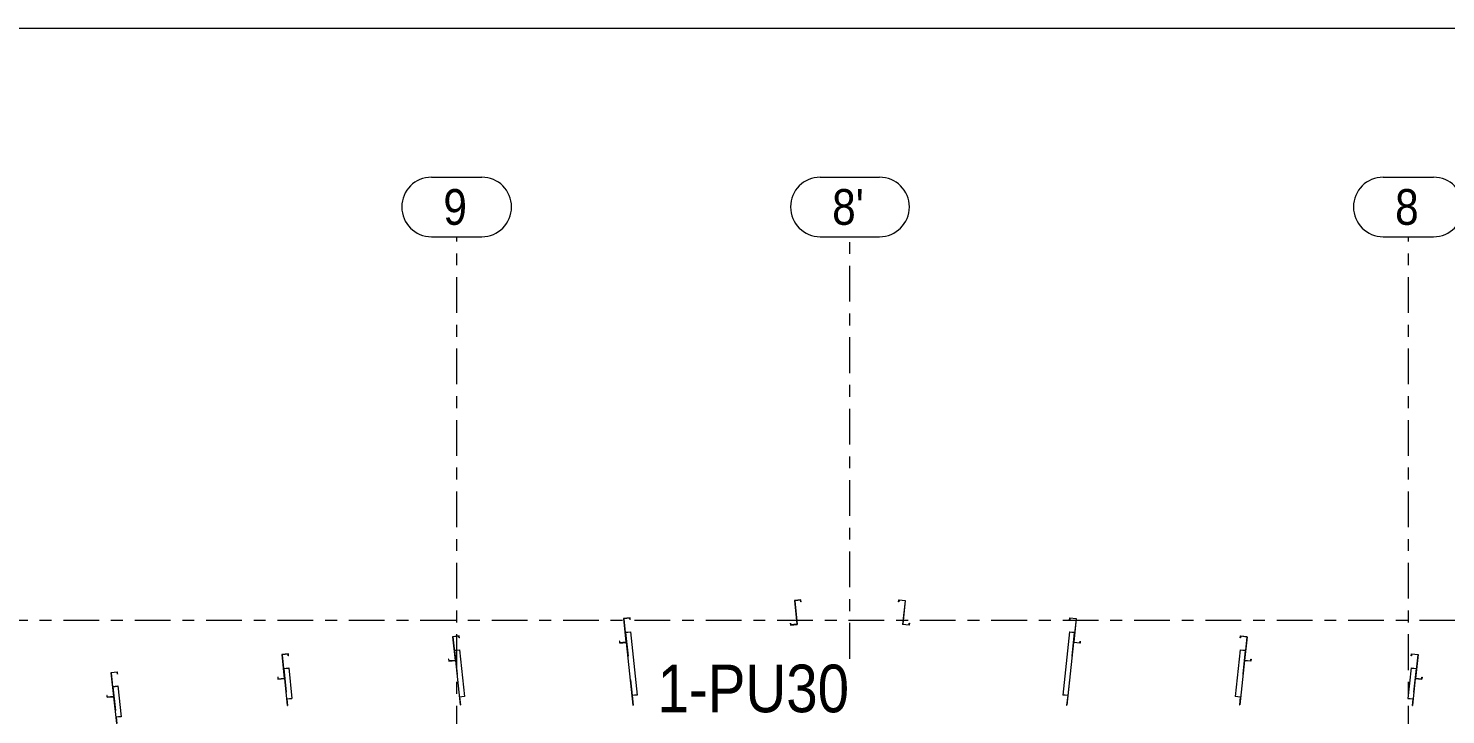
# Model space of a CAD drawing. Header units: millimetres. Extents: x -49 to 1122, y -181 to 639.
# Drawn here: x 227.1 to 346.2, y 581.2 to 638.8 of the extents above; entities that cross this region are included whole.
import ezdxf

# ---------------------------------------------------------------- set-up
doc = ezdxf.new("R2010")
doc.units = ezdxf.units.MM
for name, pattern in [('XKITLINE00', [0]), ('XKITLINE02', [4, 2, -2]), ('XKITLINE03', [6, 3, -1, 1, -1])]:
    doc.linetypes.add(name, pattern=pattern)
for name, color, linetype, lineweight in [('DrawingSheet', 5, 'Continuous', 0), ('Part', 2, 'Continuous', 0), ('PartMark', 7, 'Continuous', 0), ('S-grid', 1, 'Continuous', 0)]:
    doc.layers.add(name, color=color, linetype=linetype, lineweight=lineweight)
doc.styles.add('ARIAL', font='ARIAL.TTF')

# ---------------------------------------------------------------- blocks, each defined once
blk = doc.blocks.new('*A304')
at = {"layer": 'Part'}
blk.add_hatch(color=3, dxfattribs=at).paths.add_polyline_path([(301.08, 588.72), (301.09, 588.86), (301.11, 588.86), (301.1, 588.7), (300.54, 588.76), (300.75, 590.75), (300.24, 590.8), (300.22, 590.65), (300.2, 590.66), (300.22, 590.82), (300.77, 590.76), (300.56, 588.77)], flags=17)
blk = doc.blocks.new('*A306')
at = {"layer": 'Part'}
blk.add_hatch(color=3, dxfattribs=at).paths.add_polyline_path([(344.17, 584.17), (344.19, 584.32), (344.21, 584.32), (344.19, 584.15), (343.64, 584.21), (343.85, 586.2), (343.33, 586.26), (343.32, 586.11), (343.3, 586.11), (343.32, 586.28), (343.87, 586.22), (343.66, 584.23)], flags=17)
blk = doc.blocks.new('*A307')
at = {"layer": 'Part'}
blk.add_hatch(color=3, dxfattribs=at).paths.add_polyline_path([(329.81, 585.69), (329.82, 585.83), (329.84, 585.83), (329.82, 585.67), (329.27, 585.73), (329.48, 587.72), (328.97, 587.77), (328.95, 587.62), (328.93, 587.63), (328.95, 587.79), (329.5, 587.73), (329.29, 585.74)], flags=17)
blk = doc.blocks.new('*A308')
at = {"layer": 'Part'}
blk.add_hatch(color=3, dxfattribs=at).paths.add_polyline_path([(315.44, 587.2), (315.46, 587.35), (315.48, 587.35), (315.46, 587.18), (314.91, 587.24), (315.12, 589.23), (314.6, 589.29), (314.59, 589.14), (314.57, 589.14), (314.59, 589.31), (315.14, 589.25), (314.93, 587.26)], flags=17)
blk = doc.blocks.new('*A309')
at = {"layer": 'Part'}
blk.add_hatch(color=3, dxfattribs=at).paths.add_polyline_path([(291.45, 590.76), (292, 590.82), (292.02, 590.66), (292, 590.65), (291.98, 590.8), (291.47, 590.75), (291.68, 588.76), (291.13, 588.7), (291.11, 588.86), (291.13, 588.86), (291.14, 588.72), (291.66, 588.77)], flags=17)
blk = doc.blocks.new('*A312')
at = {"layer": 'Part'}
blk.add_hatch(color=3, dxfattribs=at).paths.add_polyline_path([(233.99, 584.7), (234.54, 584.76), (234.56, 584.6), (234.54, 584.59), (234.52, 584.74), (234.01, 584.69), (234.22, 582.69), (233.67, 582.64), (233.65, 582.8), (233.67, 582.8), (233.69, 582.66), (234.2, 582.71)], flags=17)
blk = doc.blocks.new('*A313')
at = {"layer": 'Part'}
blk.add_hatch(color=3, dxfattribs=at).paths.add_polyline_path([(248.35, 586.22), (248.91, 586.28), (248.92, 586.11), (248.9, 586.11), (248.89, 586.26), (248.38, 586.2), (248.59, 584.21), (248.03, 584.15), (248.02, 584.32), (248.04, 584.32), (248.05, 584.17), (248.56, 584.23)], flags=17)
blk = doc.blocks.new('*A314')
at = {"layer": 'Part'}
blk.add_hatch(color=3, dxfattribs=at).paths.add_polyline_path([(262.72, 587.73), (263.27, 587.79), (263.29, 587.63), (263.27, 587.62), (263.25, 587.77), (262.74, 587.72), (262.95, 585.73), (262.4, 585.67), (262.38, 585.83), (262.4, 585.83), (262.42, 585.69), (262.93, 585.74)], flags=17)
blk = doc.blocks.new('*A315')
at = {"layer": 'Part'}
blk.add_hatch(color=3, dxfattribs=at).paths.add_polyline_path([(277.08, 589.25), (277.64, 589.31), (277.65, 589.14), (277.63, 589.14), (277.62, 589.29), (277.1, 589.23), (277.31, 587.24), (276.76, 587.18), (276.74, 587.35), (276.76, 587.35), (276.78, 587.2), (277.29, 587.26)], flags=17)
blk = doc.blocks.new('*A370')
at = {"layer": 'Part'}
blk.add_hatch(color=3, dxfattribs=at).paths.add_polyline_path([(248.76, 582.51), (249.21, 582.55), (249.21, 582.53), (248.79, 582.48), (248.85, 581.95), (248.82, 581.95)], flags=17)
blk = doc.blocks.new('*A371')
at = {"layer": 'Part'}
blk.add_hatch(color=3, dxfattribs=at).paths.add_polyline_path([(277.78, 582.83), (278.22, 582.88), (278.23, 582.83), (277.81, 582.79), (277.89, 581.97), (277.87, 581.97)], flags=17)
blk = doc.blocks.new('*A372')
at = {"layer": 'Part'}
blk.add_hatch(color=3, dxfattribs=at).paths.add_polyline_path([(263.27, 582.69), (263.71, 582.74), (263.72, 582.71), (263.3, 582.66), (263.37, 582), (263.34, 582)], flags=17)
blk = doc.blocks.new('*A373')
at = {"layer": 'Part'}
blk.add_hatch(color=3, dxfattribs=at).paths.add_polyline_path([(314, 582.83), (314, 582.88), (314.44, 582.83), (314.35, 581.97), (314.33, 581.97), (314.42, 582.79)], flags=17)
blk = doc.blocks.new('*A374')
at = {"layer": 'Part'}
blk.add_hatch(color=3, dxfattribs=at).paths.add_polyline_path([(328.51, 582.71), (328.51, 582.74), (328.95, 582.69), (328.88, 582), (328.86, 582), (328.93, 582.66)], flags=17)
blk = doc.blocks.new('*A375')
at = {"layer": 'Part'}
blk.add_hatch(color=3, dxfattribs=at).paths.add_polyline_path([(343.01, 582.53), (343.02, 582.55), (343.46, 582.51), (343.4, 581.95), (343.38, 581.95), (343.43, 582.48)], flags=17)
blk = doc.blocks.new('*A430')
at = {"layer": 'DrawingSheet', "color": 5, "linetype": 'XKITLINE00', "lineweight": 0}
blk.add_line((1122.26, 638.83), (-46.74, 638.83), dxfattribs=at)
blk = doc.blocks.new('*A1699')
at = {"layer": 'S-grid', "color": 1, "linetype": 'XKITLINE03', "lineweight": 0}
blk.add_line((-10, 589.11), (1095.78, 589.11), dxfattribs=at)
blk = doc.blocks.new('*A1702')
at = {"layer": 'S-grid', "color": 1, "linetype": 'XKITLINE03', "lineweight": 0}
blk.add_line((-10, 589.11), (1096.06, 589.11), dxfattribs=at)
blk = doc.blocks.new('*A1746')
at = {"layer": 'Part', "color": 2, "linetype": 'XKITLINE00', "lineweight": 0}
for p, q in [((300.2, 590.66), (300.22, 590.82)), ((300.22, 590.65), (300.2, 590.66)), ((300.22, 590.82), (300.77, 590.76)), ((300.24, 590.8), (300.22, 590.65)), ((300.75, 590.75), (300.24, 590.8)), ((300.75, 590.75), (300.54, 588.76)), ((300.77, 590.76), (300.56, 588.77)), ((301.1, 588.7), (300.54, 588.76)), ((300.56, 588.77), (301.08, 588.72)), ((301.08, 588.72), (301.09, 588.86)), ((301.09, 588.86), (301.11, 588.86)), ((301.11, 588.86), (301.1, 588.7))]:
    blk.add_line(p, q, dxfattribs=at)
blk = doc.blocks.new('*A1748')
at = {"layer": 'Part', "color": 2, "linetype": 'XKITLINE00', "lineweight": 0}
for p, q in [((343.3, 586.11), (343.32, 586.28)), ((343.32, 586.28), (343.87, 586.22)), ((343.33, 586.26), (343.32, 586.11)), ((343.85, 586.2), (343.33, 586.26)), ((343.85, 586.2), (343.64, 584.21)), ((343.87, 586.22), (343.66, 584.23)), ((343.32, 586.11), (343.3, 586.11)), ((344.19, 584.15), (343.64, 584.21)), ((343.66, 584.23), (344.17, 584.17)), ((344.17, 584.17), (344.19, 584.32)), ((344.19, 584.32), (344.21, 584.32)), ((344.21, 584.32), (344.19, 584.15))]:
    blk.add_line(p, q, dxfattribs=at)
blk = doc.blocks.new('*A1749')
at = {"layer": 'Part', "color": 2, "linetype": 'XKITLINE00', "lineweight": 0}
for p, q in [((328.93, 587.63), (328.95, 587.79)), ((328.95, 587.62), (328.93, 587.63)), ((328.95, 587.79), (329.5, 587.73)), ((328.97, 587.77), (328.95, 587.62)), ((329.48, 587.72), (328.97, 587.77)), ((329.48, 587.72), (329.27, 585.73)), ((329.5, 587.73), (329.29, 585.74)), ((329.82, 585.67), (329.27, 585.73)), ((329.29, 585.74), (329.81, 585.69)), ((329.81, 585.69), (329.82, 585.83)), ((329.82, 585.83), (329.84, 585.83)), ((329.84, 585.83), (329.82, 585.67))]:
    blk.add_line(p, q, dxfattribs=at)
blk = doc.blocks.new('*A1750')
at = {"layer": 'Part', "color": 2, "linetype": 'XKITLINE00', "lineweight": 0}
for p, q in [((314.57, 589.14), (314.59, 589.31)), ((314.59, 589.14), (314.57, 589.14)), ((314.59, 589.31), (315.14, 589.25)), ((314.6, 589.29), (314.59, 589.14)), ((315.12, 589.23), (314.6, 589.29)), ((315.12, 589.23), (314.91, 587.24)), ((315.14, 589.25), (314.93, 587.26)), ((315.44, 587.2), (315.46, 587.35)), ((315.46, 587.35), (315.48, 587.35)), ((315.48, 587.35), (315.46, 587.18)), ((315.46, 587.18), (314.91, 587.24)), ((314.93, 587.26), (315.44, 587.2))]:
    blk.add_line(p, q, dxfattribs=at)
blk = doc.blocks.new('*A1751')
at = {"layer": 'Part', "color": 2, "linetype": 'XKITLINE00', "lineweight": 0}
for p, q in [((292, 590.82), (291.45, 590.76)), ((291.45, 590.76), (291.66, 588.77)), ((291.98, 590.8), (291.47, 590.75)), ((291.47, 590.75), (291.68, 588.76)), ((292, 590.65), (291.98, 590.8)), ((292.02, 590.66), (292, 590.82)), ((292.02, 590.66), (292, 590.65)), ((291.13, 588.86), (291.11, 588.86)), ((291.11, 588.86), (291.13, 588.7)), ((291.14, 588.72), (291.13, 588.86)), ((291.13, 588.7), (291.68, 588.76)), ((291.66, 588.77), (291.14, 588.72))]:
    blk.add_line(p, q, dxfattribs=at)
blk = doc.blocks.new('*A1754')
at = {"layer": 'Part', "color": 2, "linetype": 'XKITLINE00', "lineweight": 0}
for p, q in [((234.54, 584.76), (233.99, 584.7)), ((233.99, 584.7), (234.2, 582.71)), ((234.52, 584.74), (234.01, 584.69)), ((234.01, 584.69), (234.22, 582.69)), ((234.54, 584.59), (234.52, 584.74)), ((234.56, 584.6), (234.54, 584.76)), ((234.56, 584.6), (234.54, 584.59)), ((233.67, 582.8), (233.65, 582.8)), ((233.65, 582.8), (233.67, 582.64)), ((233.69, 582.66), (233.67, 582.8)), ((233.67, 582.64), (234.22, 582.69)), ((234.2, 582.71), (233.69, 582.66))]:
    blk.add_line(p, q, dxfattribs=at)
blk = doc.blocks.new('*A1755')
at = {"layer": 'Part', "color": 2, "linetype": 'XKITLINE00', "lineweight": 0}
for p, q in [((248.91, 586.28), (248.35, 586.22)), ((248.35, 586.22), (248.56, 584.23)), ((248.89, 586.26), (248.38, 586.2)), ((248.38, 586.2), (248.59, 584.21)), ((248.9, 586.11), (248.89, 586.26)), ((248.92, 586.11), (248.91, 586.28)), ((248.92, 586.11), (248.9, 586.11)), ((248.04, 584.32), (248.02, 584.32)), ((248.02, 584.32), (248.03, 584.15)), ((248.03, 584.15), (248.59, 584.21)), ((248.05, 584.17), (248.04, 584.32)), ((248.56, 584.23), (248.05, 584.17))]:
    blk.add_line(p, q, dxfattribs=at)
blk = doc.blocks.new('*A1756')
at = {"layer": 'Part', "color": 2, "linetype": 'XKITLINE00', "lineweight": 0}
for p, q in [((263.27, 587.79), (262.72, 587.73)), ((262.72, 587.73), (262.93, 585.74)), ((263.25, 587.77), (262.74, 587.72)), ((262.74, 587.72), (262.95, 585.73)), ((263.27, 587.62), (263.25, 587.77)), ((263.29, 587.63), (263.27, 587.79)), ((263.29, 587.63), (263.27, 587.62)), ((262.4, 585.83), (262.38, 585.83)), ((262.38, 585.83), (262.4, 585.67)), ((262.42, 585.69), (262.4, 585.83)), ((262.4, 585.67), (262.95, 585.73)), ((262.93, 585.74), (262.42, 585.69))]:
    blk.add_line(p, q, dxfattribs=at)
blk = doc.blocks.new('*A1757')
at = {"layer": 'Part', "color": 2, "linetype": 'XKITLINE00', "lineweight": 0}
for p, q in [((277.64, 589.31), (277.08, 589.25)), ((277.08, 589.25), (277.29, 587.26)), ((277.62, 589.29), (277.1, 589.23)), ((277.1, 589.23), (277.31, 587.24)), ((277.63, 589.14), (277.62, 589.29)), ((277.65, 589.14), (277.63, 589.14)), ((277.65, 589.14), (277.64, 589.31)), ((276.76, 587.35), (276.74, 587.35)), ((276.74, 587.35), (276.76, 587.18)), ((276.78, 587.2), (276.76, 587.35)), ((276.76, 587.18), (277.31, 587.24)), ((277.29, 587.26), (276.78, 587.2))]:
    blk.add_line(p, q, dxfattribs=at)
blk = doc.blocks.new('*A1821')
at = {"layer": 'Part', "color": 2, "linetype": 'XKITLINE00', "lineweight": 0}
for p, q in [((234.13, 583.55), (234.57, 583.59)), ((234.22, 582.69), (234.46, 580.43)), ((234.57, 583.59), (234.85, 581.01)), ((234.4, 580.99), (234.84, 581.04)), ((234.85, 581.01), (234.43, 580.97)), ((234.43, 580.97), (234.48, 580.43)), ((234.46, 580.43), (234.48, 580.43))]:
    blk.add_line(p, q, dxfattribs=at)
at = {"layer": 'Part', "color": 7, "linetype": 'XKITLINE02', "lineweight": 0}
for p, q in [((234.13, 583.55), (234.22, 582.69)), ((234.15, 583.53), (234.57, 583.58)), ((234.15, 583.53), (234.43, 580.97)), ((234.17, 583.2), (234.19, 583.2))]:
    blk.add_line(p, q, dxfattribs=at)
blk = doc.blocks.new('*A1936')
at = {"layer": 'S-grid', "color": 1, "linetype": 'XKITLINE03', "lineweight": 0}
blk.add_line((296.11, 585.88), (296.11, 621.33), dxfattribs=at)
at = {"layer": 'S-grid', "color": 3, "style": 'ARIAL', "width": 0.85}
blk.add_text("8'", height=3, dxfattribs=at).set_placement((294.62, 622.33))
blk = doc.blocks.new('*A1939')
at = {"layer": 'S-grid', "color": 1, "linetype": 'XKITLINE03', "lineweight": 0}
blk.add_line((343.06, 548.93), (343.06, 621.33), dxfattribs=at)
at = {"layer": 'S-grid', "color": 3, "style": 'ARIAL', "width": 0.85}
blk.add_text('8', height=3, dxfattribs=at).set_placement((341.94, 622.33))
blk = doc.blocks.new('*A1940')
at = {"layer": 'S-grid', "color": 1, "linetype": 'XKITLINE03', "lineweight": 0}
blk.add_line((263.06, 548.93), (263.06, 621.33), dxfattribs=at)
at = {"layer": 'S-grid', "color": 3, "style": 'ARIAL', "width": 0.85}
blk.add_text('9', height=3, dxfattribs=at).set_placement((261.94, 622.33))
blk = doc.blocks.new('*A2043')
at = {"layer": 'Part', "color": 2, "linetype": 'XKITLINE00', "lineweight": 0}
for p, q in [((248.5, 585.06), (248.94, 585.11)), ((248.94, 585.11), (249.21, 582.53)), ((248.59, 584.21), (248.82, 581.95)), ((248.76, 582.51), (249.21, 582.55)), ((249.21, 582.53), (248.79, 582.48)), ((248.79, 582.48), (248.85, 581.95)), ((248.82, 581.95), (248.85, 581.95))]:
    blk.add_line(p, q, dxfattribs=at)
at = {"layer": 'Part', "color": 7, "linetype": 'XKITLINE02', "lineweight": 0}
for p, q in [((248.5, 585.06), (248.59, 584.21)), ((248.52, 585.05), (248.94, 585.09)), ((248.52, 585.05), (248.79, 582.48)), ((248.53, 584.71), (248.55, 584.72))]:
    blk.add_line(p, q, dxfattribs=at)
blk = doc.blocks.new('*A2044')
at = {"layer": 'Part', "color": 2, "linetype": 'XKITLINE00', "lineweight": 0}
for p, q in [((277.22, 588.1), (277.67, 588.15)), ((277.67, 588.15), (278.23, 582.83)), ((277.31, 587.24), (277.87, 581.97)), ((277.78, 582.83), (278.22, 582.88)), ((278.23, 582.83), (277.81, 582.79)), ((277.81, 582.79), (277.89, 581.97)), ((277.87, 581.97), (277.89, 581.97))]:
    blk.add_line(p, q, dxfattribs=at)
at = {"layer": 'Part', "color": 7, "linetype": 'XKITLINE02', "lineweight": 0}
for p, q in [((277.22, 588.1), (277.31, 587.24)), ((277.25, 587.87), (277.22, 588.1)), ((277.25, 588.09), (277.67, 588.13)), ((277.25, 588.09), (277.81, 582.79)), ((277.27, 587.87), (277.25, 587.87))]:
    blk.add_line(p, q, dxfattribs=at)
blk = doc.blocks.new('*A2045')
at = {"layer": 'Part', "color": 2, "linetype": 'XKITLINE00', "lineweight": 0}
for p, q in [((262.86, 586.59), (263.3, 586.63)), ((263.3, 586.63), (263.72, 582.71)), ((262.95, 585.73), (263.34, 582)), ((263.27, 582.69), (263.71, 582.74)), ((263.72, 582.71), (263.3, 582.66)), ((263.3, 582.66), (263.37, 582)), ((263.34, 582), (263.37, 582))]:
    blk.add_line(p, q, dxfattribs=at)
at = {"layer": 'Part', "color": 7, "linetype": 'XKITLINE02', "lineweight": 0}
for p, q in [((262.86, 586.59), (262.95, 585.73)), ((262.88, 586.58), (263.3, 586.62)), ((262.88, 586.58), (263.3, 582.66)), ((262.89, 586.31), (262.91, 586.31))]:
    blk.add_line(p, q, dxfattribs=at)
blk = doc.blocks.new('*A2058')
at = {"layer": 'Part', "color": 2, "linetype": 'XKITLINE00', "lineweight": 0}
for p, q in [((314.56, 588.15), (314, 582.83)), ((314.56, 588.15), (315, 588.1)), ((314.91, 587.24), (314.35, 581.97)), ((314, 582.88), (314.44, 582.83)), ((314.42, 582.79), (314, 582.83)), ((314.42, 582.79), (314.33, 581.97)), ((314.33, 581.97), (314.35, 581.97))]:
    blk.add_line(p, q, dxfattribs=at)
at = {"layer": 'Part', "color": 7, "linetype": 'XKITLINE02', "lineweight": 0}
for p, q in [((314.97, 588.09), (314.42, 582.79)), ((314.55, 588.13), (314.97, 588.09)), ((315, 588.1), (314.91, 587.24)), ((314.95, 587.87), (314.97, 587.87))]:
    blk.add_line(p, q, dxfattribs=at)
blk = doc.blocks.new('*A2069')
at = {"layer": 'Part', "color": 2, "linetype": 'XKITLINE00', "lineweight": 0}
for p, q in [((328.92, 586.63), (328.51, 582.71)), ((328.92, 586.63), (329.36, 586.59)), ((329.27, 585.73), (328.88, 582)), ((328.51, 582.74), (328.95, 582.69)), ((328.93, 582.66), (328.51, 582.71)), ((328.93, 582.66), (328.86, 582)), ((328.86, 582), (328.88, 582))]:
    blk.add_line(p, q, dxfattribs=at)
at = {"layer": 'Part', "color": 7, "linetype": 'XKITLINE02', "lineweight": 0}
for p, q in [((328.92, 586.62), (329.34, 586.58)), ((329.34, 586.58), (328.93, 582.66)), ((329.36, 586.59), (329.27, 585.73)), ((329.31, 586.31), (329.33, 586.31))]:
    blk.add_line(p, q, dxfattribs=at)
blk = doc.blocks.new('*A2074')
at = {"layer": 'Part', "color": 2, "linetype": 'XKITLINE00', "lineweight": 0}
for p, q in [((343.28, 585.11), (343.01, 582.53)), ((343.28, 585.11), (343.73, 585.06)), ((343.64, 584.21), (343.4, 581.95)), ((343.43, 582.48), (343.01, 582.53)), ((343.02, 582.55), (343.46, 582.51)), ((343.43, 582.48), (343.38, 581.95)), ((343.38, 581.95), (343.4, 581.95))]:
    blk.add_line(p, q, dxfattribs=at)
at = {"layer": 'Part', "color": 7, "linetype": 'XKITLINE02', "lineweight": 0}
for p, q in [((343.28, 585.09), (343.7, 585.05)), ((343.7, 585.05), (343.43, 582.48)), ((343.73, 585.06), (343.64, 584.21)), ((343.67, 584.72), (343.69, 584.71))]:
    blk.add_line(p, q, dxfattribs=at)
blk = doc.blocks.new('*A2081')
at = {"layer": 'S-grid', "color": 1, "linetype": 'XKITLINE00', "lineweight": 0}
for p, q in [((293.62, 626.33), (298.61, 626.33)), ((293.62, 621.33), (298.61, 621.33))]:
    blk.add_line(p, q, dxfattribs=at)
for centre, start, end in [((293.62, 623.83), 90, 270), ((298.61, 623.83), 270, 90)]:
    blk.add_arc(centre, 2.5, start, end, dxfattribs=at)
blk = doc.blocks.new('*A2082')
at = {"layer": 'S-grid', "color": 1, "linetype": 'XKITLINE00', "lineweight": 0}
for p, q in [((260.94, 626.33), (265.17, 626.33)), ((260.94, 621.33), (265.17, 621.33))]:
    blk.add_line(p, q, dxfattribs=at)
for centre, start, end in [((260.94, 623.83), 90, 270), ((265.17, 623.83), 270, 90)]:
    blk.add_arc(centre, 2.5, start, end, dxfattribs=at)
blk = doc.blocks.new('*A2090')
at = {"layer": 'S-grid', "color": 1, "linetype": 'XKITLINE00', "lineweight": 0}
for p, q in [((340.94, 626.33), (345.17, 626.33)), ((340.94, 621.33), (345.17, 621.33))]:
    blk.add_line(p, q, dxfattribs=at)
for centre, start, end in [((340.94, 623.83), 90, 270), ((345.17, 623.83), 270, 90)]:
    blk.add_arc(centre, 2.5, start, end, dxfattribs=at)
blk = doc.blocks.new('*A2755')
at = {"layer": 'PartMark', "color": 3, "style": 'ARIAL', "width": 0.85}
blk.add_text('1-PU30', height=4, dxfattribs=at).set_placement((279.94, 581.38))

msp = doc.modelspace()

# ---------------------------------------------------------------- block references
at = {"lineweight": 0}
for name in ['*A430', '*A2082', '*A2081', '*A2090', '*A1940', '*A1936', '*A1939', '*A1699', '*A1702', '*A309', '*A1751', '*A304', '*A1746', '*A315', '*A1757', '*A308', '*A1750', '*A314', '*A1756', '*A2044', '*A2058', '*A307', '*A1749', '*A313', '*A1755', '*A2045', '*A2069', '*A306', '*A1748', '*A2043', '*A2755', '*A2074', '*A312', '*A1754', '*A1821', '*A372', '*A371', '*A373', '*A374', '*A370', '*A375']:
    msp.add_blockref(name, (0, 0), dxfattribs=at)

doc.saveas('drawing.dxf')
